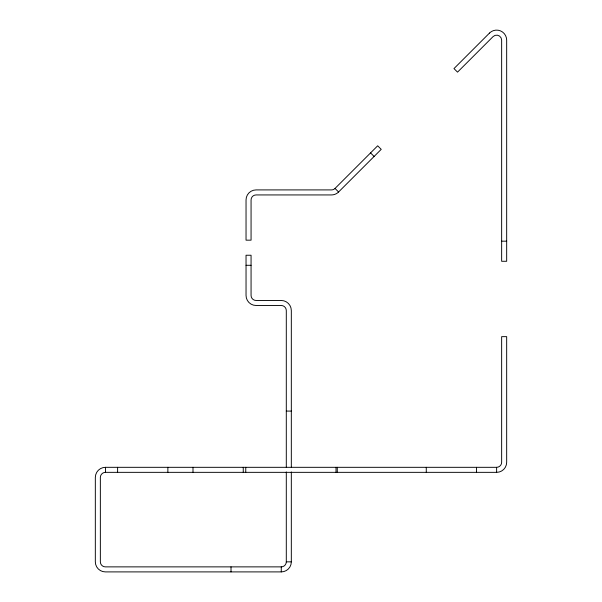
<?xml version="1.0" encoding="UTF-8"?>
<svg xmlns="http://www.w3.org/2000/svg" width="602" height="602" viewBox="0 0 602 602"><rect width="100%" height="100%" fill="white"/><g stroke="black" fill="none" stroke-linecap="round" stroke-linejoin="round"><path stroke-width="0.9" d="M335.028 188.441L377.672 145.797L381.224 149.349L338.58 191.993A10.053 10.053 0 0 1 331.469 194.935L256.091 194.935A5.027 5.027 0 0 0 251.064 199.962L251.064 240.168L246.037 240.168L246.037 199.962A10.053 10.053 0 0 1 256.091 189.908L331.469 189.908A5.027 5.027 0 0 0 335.028 188.441L338.58 191.993M501.647 241.169L506.673 241.169M246.037 265.294L251.064 265.294M286.296 411.083L291.323 411.083M291.323 471.953L291.323 561.847A10.053 10.053 0 0 1 281.269 571.9L105.38 571.9A10.053 10.053 0 0 1 95.327 561.847L95.334 477.371A10.136 10.136 0 0 1 105.546 467.318L496.62 467.318A5.027 5.027 0 0 0 501.647 462.291L501.647 336.653L506.673 336.653L506.673 462.291A10.053 10.053 0 0 1 496.62 472.344L105.546 472.344A5.109 5.109 0 0 0 100.353 477.371L100.353 561.847A5.027 5.027 0 0 0 105.38 566.873L281.269 566.873A5.027 5.027 0 0 0 286.296 561.847L286.296 471.953M286.296 561.847L291.323 561.847M370.561 152.9L374.113 156.452M496.62 467.318L496.62 472.344M476.521 467.318L476.521 472.344M426.269 467.318L426.269 472.344M337.27 467.318L337.27 472.344M336.014 467.318L336.014 472.344M291.323 467.272L291.323 310.572A10.106 10.106 0 0 0 281.217 300.473L256.091 300.473A5.027 5.027 0 0 1 251.064 295.447L251.064 255.24L246.037 255.24L246.037 295.447A10.053 10.053 0 0 0 256.091 305.492L281.217 305.492A5.079 5.079 0 0 1 286.296 310.572L286.296 467.272M281.269 566.873L281.269 571.9M245.759 467.318L245.759 472.344M243.246 467.318L243.246 472.344M231.017 566.873L231.017 571.9M192.994 467.318L192.994 472.344M167.868 467.318L167.868 472.344M117.608 467.318L117.608 472.344M105.546 467.318L105.546 472.344M489.516 33.042L453.976 68.583L457.535 72.135L493.068 36.594A5.027 5.027 0 0 1 501.647 40.153L501.647 261.276L506.673 261.276L506.673 40.153A10.053 10.053 0 0 0 489.516 33.042"/></g></svg>
